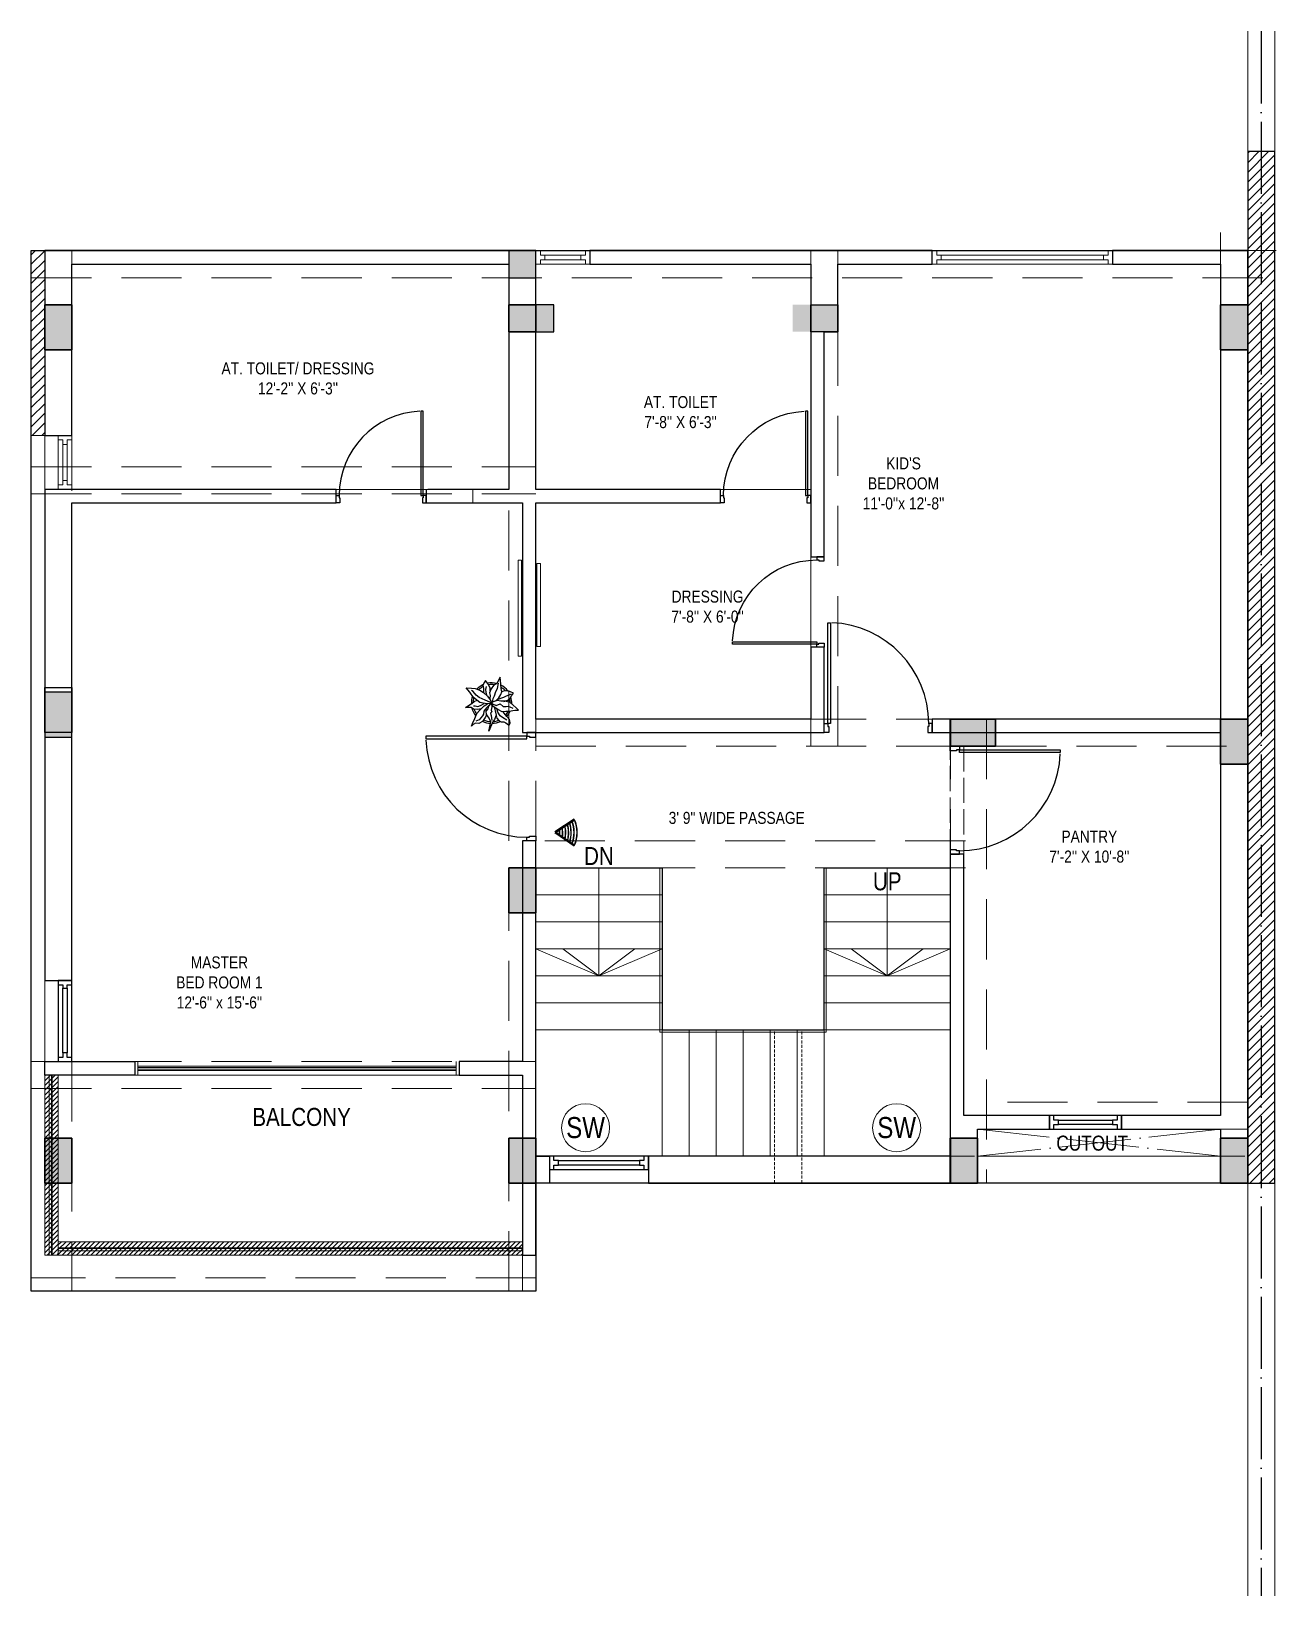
# Model space of a CAD drawing. Header units: millimetres. Extents: x 56222 to 3066687, y -650199 to -121287.
# Drawn here: x 148238 to 148655, y -180775 to -180254 of the extents above; entities that cross this region are included whole.
import ezdxf

# ---------------------------------------------------------------- set-up
doc = ezdxf.new("R2010")
doc.units = ezdxf.units.MM
doc.header["$MEASUREMENT"] = 0
for name, pattern in [('ACAD_ISO02W100', [15, 12, -3]), ('ACAD_ISO04W100', [30, 24, -3, 0, -3]), ('DASHEDX2', [1.5, 1, -0.5])]:
    doc.linetypes.add(name, pattern=pattern)
for name, color, linetype, lineweight in [('$TD_AUDIT_GENERATED_(A0BDF17)', 32, 'Continuous', 30), ('Beam', 10, 'DASHEDX2', 0), ('COLUMN', 1, 'Continuous', 30), ('ELEVATION ( SPIRAL STAIR )', 250, 'Continuous', 9), ('FIRST FLOOR', 7, 'Continuous', 9), ('FIRST FLOOR ( DW_RAIL )', 7, 'Continuous', 9), ('FIRST FLOOR ( TEXT )', 7, 'Continuous', 9), ('FIRST FLOOR_( D - W & RAILING )', 251, 'Continuous', 9), ('FIRST FLOOR_( PLine )_', 251, 'Continuous', 30), ('FIRST FLOOR_( STAIR )', 251, 'Continuous', 9), ('GROUND FLOOR', 7, 'Continuous', 9), ('GROUND FLOOR  ( DIM )', 7, 'Continuous', 9), ('GROUND FLOOR  ( HATCH )', 251, 'Continuous', 9), ('X_PLOT', 1, 'Continuous', 9)]:
    doc.layers.add(name, color=color, linetype=linetype, lineweight=lineweight)
for name, color, linetype in [('AR DOOR', 40, 'Continuous'), ('AR ELE-5', 134, 'Continuous'), ('Labels and Texts', 8, 'Continuous')]:
    doc.layers.add(name, color=color, linetype=linetype)
doc.layers.add('XX~SLAB ( PLINE )', color=251, linetype='Continuous', plot=False)
doc.styles.add("Cn_BT_0'-0", font='swissc.ttf')
doc.styles.add('Cn_BT_7', font='swissc.ttf', dxfattribs={"height": 7})
doc.styles.add('KATHA', font='swissc.ttf')

# ---------------------------------------------------------------- blocks, each defined once
blk = doc.blocks.new('plan cad')
at = {"layer": 'COLUMN'}
h = blk.add_hatch(color=3, dxfattribs=at)
h.dxf.hatch_style = 1
h.paths.add_polyline_path([(147097.66, -180933.07), (147097.66, -180924.07), (147088.66, -180924.07), (147088.66, -180933.07)])
h = blk.add_hatch(color=256, dxfattribs=at)
h.dxf.hatch_style = 1
h.paths.add_polyline_path([(146934.16, -180957.07), (146943.16, -180957.07), (146943.16, -180942.07), (146934.16, -180942.07)])
h = blk.add_hatch(color=256, dxfattribs=at)
h.dxf.hatch_style = 1
h.paths.add_polyline_path([(147103.66, -180951.07), (147103.66, -180942.07), (147088.66, -180942.07), (147088.66, -180951.07)])
h = blk.add_hatch(color=256, dxfattribs=at)
h.dxf.hatch_style = 1
h.paths.add_polyline_path([(147198.16, -180951.07), (147198.16, -180942.07), (147183.16, -180942.07), (147183.16, -180951.07)])
h = blk.add_hatch(color=256, dxfattribs=at)
h.dxf.hatch_style = 1
h.paths.add_polyline_path([(147325.66, -180957.07), (147334.66, -180957.07), (147334.66, -180942.07), (147325.66, -180942.07)])
h = blk.add_hatch(color=256, dxfattribs=at)
h.dxf.hatch_style = 1
h.paths.add_polyline_path([(146934.16, -181086.07), (146943.16, -181086.07), (146943.16, -181071.07), (146934.16, -181071.07)])
h = blk.add_hatch(color=256, dxfattribs=at)
h.dxf.hatch_style = 1
h.paths.add_polyline_path([(147250.66, -181089.07), (147250.66, -181080.07), (147235.66, -181080.07), (147235.66, -181089.07)])
h = blk.add_hatch(color=256, dxfattribs=at)
h.dxf.hatch_style = 1
h.paths.add_polyline_path([(147325.66, -181095.07), (147334.66, -181095.07), (147334.66, -181080.07), (147325.66, -181080.07)])
h = blk.add_hatch(color=256, dxfattribs=at)
h.dxf.hatch_style = 1
h.paths.add_polyline_path([(147088.66, -181144.57), (147097.66, -181144.57), (147097.66, -181129.57), (147088.66, -181129.57)])
h = blk.add_hatch(color=256, dxfattribs=at)
h.dxf.hatch_style = 1
h.paths.add_polyline_path([(146934.16, -181234.57), (146943.16, -181234.57), (146943.16, -181219.57), (146934.16, -181219.57)])
h = blk.add_hatch(color=256, dxfattribs=at)
h.dxf.hatch_style = 1
h.paths.add_polyline_path([(147088.66, -181234.57), (147097.66, -181234.57), (147097.66, -181219.57), (147088.66, -181219.57)])
h = blk.add_hatch(color=256, dxfattribs=at)
h.dxf.hatch_style = 1
h.paths.add_polyline_path([(147235.66, -181234.57), (147244.66, -181234.57), (147244.66, -181219.57), (147235.66, -181219.57)])
h = blk.add_hatch(color=256, dxfattribs=at)
h.dxf.hatch_style = 1
h.paths.add_polyline_path([(147325.66, -181234.57), (147334.66, -181234.57), (147334.66, -181219.57), (147325.66, -181219.57)])
at = {"layer": 'Beam', "ltscale": 20}
for p, q in [((147325.66, -180918.07), (147325.66, -181234.57)), ((147334.66, -180918.07), (147334.66, -181234.57)), ((146929.66, -181270.57), (146929.66, -180924.07)), ((146929.66, -180924.07), (146934.16, -180924.07)), ((146934.16, -180924.07), (147346.66, -180924.07)), ((146943.16, -180924.07), (146943.16, -181270.57)), ((147088.66, -181270.57), (147088.66, -180924.07)), ((147097.66, -181270.57), (147097.66, -180924.07)), ((147189.16, -181089.07), (147189.16, -180924.07)), ((147198.16, -181089.07), (147198.16, -180924.07)), ((146929.66, -180933.07), (147346.66, -180933.07)), ((146929.66, -180996.07), (147097.66, -180996.07)), ((146929.66, -181005.07), (147097.66, -181005.07)), ((147097.66, -181080.07), (147334.66, -181080.07)), ((147235.66, -181080.07), (147235.66, -181234.57)), ((147247.66, -181080.07), (147247.66, -181234.57)), ((147097.66, -181089.07), (147334.66, -181089.07)), ((147100.66, -181120.57), (147247.66, -181120.57)), ((147100.66, -181129.57), (147247.66, -181129.57)), ((146929.66, -181194.07), (147097.66, -181194.07)), ((146929.66, -181203.07), (147097.66, -181203.07)), ((147334.66, -181207.57), (147247.66, -181207.57)), ((147334.66, -181216.57), (147247.66, -181216.57)), ((147193.66, -181225.57), (147334.66, -181225.57)), ((147088.66, -181234.57), (147334.66, -181234.57)), ((147097.66, -181266.07), (146929.66, -181266.07)), ((147097.66, -181270.57), (146929.66, -181270.57))]:
    blk.add_line(p, q, dxfattribs=at)
at = {"layer": 'Beam'}
for p, q in [((147177.16, -181234.57), (147177.16, -181183.57)), ((147186.16, -181234.57), (147186.16, -181183.57))]:
    blk.add_line(p, q, dxfattribs=at)
at = {"layer": 'COLUMN', "color": 3}
blk.add_lwpolyline([(147097.66, -180933.07), (147097.66, -180924.07), (147088.66, -180924.07), (147088.66, -180933.07)], close=True, dxfattribs=at)
at = {"layer": 'COLUMN'}
for points in [[(146934.16, -180957.07), (146943.16, -180957.07), (146943.16, -180942.07), (146934.16, -180942.07)], [(146934.16, -180942.07), (146943.16, -180942.07), (146943.16, -180957.07), (146934.16, -180957.07)], [(147103.66, -180951.07), (147103.66, -180942.07), (147088.66, -180942.07), (147088.66, -180951.07)], [(147088.66, -180942.07), (147097.66, -180942.07), (147097.66, -180951.07), (147088.66, -180951.07)], [(147189.16, -180942.07), (147198.16, -180942.07), (147198.16, -180951.07), (147189.16, -180951.07)], [(147325.66, -180957.07), (147334.66, -180957.07), (147334.66, -180942.07), (147325.66, -180942.07)], [(147325.66, -180942.07), (147334.66, -180942.07), (147334.66, -180957.07), (147325.66, -180957.07)], [(146934.16, -181069.57), (146943.16, -181069.57), (146943.16, -181084.57), (146934.16, -181084.57)], [(146934.16, -181086.07), (146943.16, -181086.07), (146943.16, -181071.07), (146934.16, -181071.07)], [(147250.66, -181089.07), (147250.66, -181080.07), (147235.66, -181080.07), (147235.66, -181089.07)], [(147250.66, -181080.07), (147250.66, -181089.07), (147235.66, -181089.07), (147235.66, -181080.07)], [(147325.66, -181095.07), (147334.66, -181095.07), (147334.66, -181080.07), (147325.66, -181080.07)], [(147325.66, -181080.07), (147334.66, -181080.07), (147334.66, -181095.07), (147325.66, -181095.07)], [(147088.66, -181144.57), (147097.66, -181144.57), (147097.66, -181129.57), (147088.66, -181129.57)], [(147088.66, -181129.57), (147097.66, -181129.57), (147097.66, -181144.57), (147088.66, -181144.57)], [(146934.16, -181234.57), (146943.16, -181234.57), (146943.16, -181219.57), (146934.16, -181219.57)], [(146934.16, -181219.57), (146943.16, -181219.57), (146943.16, -181234.57), (146934.16, -181234.57)], [(147088.66, -181234.57), (147097.66, -181234.57), (147097.66, -181219.57), (147088.66, -181219.57)], [(147088.66, -181219.57), (147097.66, -181219.57), (147097.66, -181234.57), (147088.66, -181234.57)], [(147235.66, -181234.57), (147244.66, -181234.57), (147244.66, -181219.57), (147235.66, -181219.57)], [(147235.66, -181219.57), (147244.66, -181219.57), (147244.66, -181234.57), (147235.66, -181234.57)], [(147325.66, -181234.57), (147334.66, -181234.57), (147334.66, -181219.57), (147325.66, -181219.57)], [(147325.66, -181219.57), (147334.66, -181219.57), (147334.66, -181234.57), (147325.66, -181234.57)]]:
    blk.add_lwpolyline(points, close=True, dxfattribs=at)
blk = doc.blocks.new('*U255')
for points in [[(0, 0), (0, 1120), (-30, 1120), (-30, 0)], [(40, 0), (0, 0), (0, -30), (-10, -30), (-10, -100), (40, -100)], [(-1160, 0), (-1120, 0), (-1120, -30), (-1110, -30), (-1110, -100), (-1160, -100)]]:
    blk.add_lwpolyline(points, close=True)
at = {"layer": 'AR ELE-5', "linetype": 'ByBlock', "ltscale": 15}
blk.add_arc((2, -1), 1122, 92.373, 179.9653, dxfattribs=at)
blk = doc.blocks.new('*U256')
for points in [[(-1160, 0), (-1120, 0), (-1120, 30), (-1110, 30), (-1110, 100), (-1160, 100)], [(0, 0), (0, -1120), (-30, -1120), (-30, 0)], [(40, 0), (0, 0), (0, 30), (-10, 30), (-10, 100), (40, 100)]]:
    blk.add_lwpolyline(points, close=True)
at = {"layer": 'AR ELE-5', "linetype": 'ByBlock', "ltscale": 15}
blk.add_arc((2, 1), 1122, 180.0347, 267.627, dxfattribs=at)
blk = doc.blocks.new('*U266')
for points in [[(-40, 0), (0, 0), (0, 30), (10, 30), (10, 100), (-40, 100)], [(0, 0), (0, -1120), (30, -1120), (30, 0)], [(1160, 0), (1120, 0), (1120, 30), (1110, 30), (1110, 100), (1160, 100)]]:
    blk.add_lwpolyline(points, close=True)
at = {"layer": 'AR ELE-5', "linetype": 'ByBlock', "ltscale": 15}
blk.add_arc((-2, 1), 1122, 272.373, 359.9653, dxfattribs=at)
blk = doc.blocks.new('ARPLS010')
at = {"linetype": 'ByBlock'}
for p, q in [((-0.295, 0.42), (-0.302, 0.309)), ((-0.278, 0.467), (-0.295, 0.42)), ((-0.248, 0.54), (-0.278, 0.467)), ((-0.182, 0.493), (-0.248, 0.54)), ((-0.222, 0.484), (-0.164, 0.347)), ((-0.125, 0.459), (-0.182, 0.493)), ((-0.072, 0.404), (-0.125, 0.459)), ((-0.038, 0.302), (-0.072, 0.404)), ((-0.013, 0.459), (-0.044, 0.336)), ((0.121, 0.605), (-0.013, 0.459)), ((0.077, 0.412), (0.091, 0.447)), ((0.082, 0.358), (0.077, 0.412)), ((0.091, 0.447), (0.125, 0.522)), ((0.179, 0.666), (0.121, 0.605)), ((0.174, 0.573), (0.179, 0.666)), ((0.2, 0.432), (0.174, 0.573)), ((0.203, 0.352), (0.2, 0.432)), ((0.409, 0.44), (0.33, 0.38)), ((0.484, 0.459), (0.409, 0.44)), ((0.542, 0.434), (0.484, 0.459)), ((0.485, 0.354), (0.533, 0.42)), ((0.533, 0.42), (0.542, 0.434)), ((-0.469, 0.226), (-0.643, 0.216)), ((-0.643, 0.216), (-0.485, 0.134)), ((-0.359, 0.148), (-0.49, 0.172)), ((-0.485, 0.134), (-0.433, 0.051)), ((-0.362, 0.24), (-0.469, 0.226)), ((-0.433, 0.051), (-0.349, -0.011)), ((-0.278, 0.254), (-0.362, 0.24)), ((-0.287, 0.106), (-0.359, 0.148)), ((-0.302, 0.309), (-0.276, 0.258)), ((-0.18, 0.073), (-0.287, 0.106)), ((-0.21, 0.227), (-0.278, 0.254)), ((-0.132, 0.18), (-0.21, 0.227)), ((-0.111, 0.036), (-0.18, 0.073)), ((-0.164, 0.347), (-0.139, 0.295)), ((-0.139, 0.295), (-0.08, 0.131)), ((-0.063, 0.111), (-0.132, 0.18)), ((-0.013, 0.022), (-0.111, 0.036)), ((-0.084, -0.034), (0.007, 0.018)), ((0.003, 0.011), (-0.076, -0.16)), ((-0.049, 0.232), (-0.065, 0.135)), ((-0.065, 0.135), (-0.024, 0.018)), ((-0.044, 0.336), (-0.049, 0.232)), ((-0.024, 0.018), (0.009, 0.005)), ((0.006, -0.002), (0.068, 0.032)), ((0.007, 0.018), (0.02, -0.121)), ((0.009, 0.005), (0.056, 0.114)), ((0.015, 0.209), (0.08, 0.288)), ((0.056, 0.114), (0.015, 0.209)), ((0.017, -0.002), (0.091, 0.009)), ((0.068, 0.032), (0.16, 0.165)), ((0.08, 0.288), (0.082, 0.358)), ((0.088, 0.065), (0.187, 0.091)), ((0.091, 0.009), (0.173, -0.011)), ((0.227, 0.157), (0.132, 0.131)), ((0.16, 0.165), (0.204, 0.254)), ((0.173, -0.011), (0.212, 0.004)), ((0.187, 0.091), (0.297, 0.116)), ((0.204, 0.254), (0.203, 0.352)), ((0.212, 0.004), (0.252, -0.03)), ((0.252, 0.313), (0.216, 0.287)), ((0.318, 0.213), (0.227, 0.157)), ((0.33, 0.38), (0.252, 0.313)), ((0.297, 0.116), (0.408, 0.071)), ((0.309, 0.109), (0.368, 0.128)), ((0.309, -0.01), (0.43, 0.006)), ((0.356, 0.269), (0.318, 0.213)), ((0.425, 0.373), (0.356, 0.269)), ((0.368, 0.128), (0.432, 0.176)), ((0.408, 0.071), (0.482, 0.024)), ((0.432, 0.176), (0.459, 0.236)), ((0.459, 0.303), (0.485, 0.354)), ((0.459, 0.236), (0.459, 0.303)), ((0.482, 0.024), (0.689, -0.072)), ((-0.464, -0.073), (-0.558, -0.152)), ((-0.558, -0.152), (-0.517, -0.172)), ((-0.517, -0.172), (-0.447, -0.216)), ((-0.366, -0.036), (-0.464, -0.073)), ((-0.447, -0.216), (-0.363, -0.202)), ((-0.336, -0.142), (-0.413, -0.121)), ((-0.306, -0.033), (-0.366, -0.036)), ((-0.363, -0.202), (-0.263, -0.2)), ((-0.363, -0.408), (-0.318, -0.29)), ((-0.349, -0.011), (-0.256, -0.05)), ((-0.269, -0.135), (-0.336, -0.142)), ((-0.318, -0.29), (-0.259, -0.2)), ((-0.199, -0.38), (-0.287, -0.45)), ((-0.193, -0.113), (-0.269, -0.135)), ((-0.259, -0.2), (-0.168, -0.1)), ((-0.256, -0.05), (-0.185, -0.038)), ((-0.138, -0.304), (-0.199, -0.38)), ((-0.185, -0.038), (-0.114, -0.046)), ((-0.168, -0.1), (-0.084, -0.034)), ((-0.017, -0.291), (-0.141, -0.446)), ((-0.076, -0.16), (-0.138, -0.304)), ((-0.114, -0.046), (-0.093, -0.036)), ((-0.042, -0.432), (-0.071, -0.352)), ((0.02, -0.121), (-0.017, -0.291)), ((0.059, -0.27), (0.005, -0.185)), ((0.01, -0.014), (0.017, -0.002)), ((0.078, -0.064), (0.01, -0.014)), ((0.016, -0.023), (0.116, -0.122)), ((0.07, -0.179), (0.018, -0.1)), ((0.08, -0.342), (0.059, -0.27)), ((0.066, -0.407), (0.08, -0.342)), ((0.121, -0.239), (0.07, -0.179)), ((0.138, -0.083), (0.078, -0.064)), ((0.116, -0.122), (0.201, -0.195)), ((0.184, -0.299), (0.121, -0.239)), ((0.197, -0.135), (0.138, -0.083)), ((0.141, -0.261), (0.16, -0.336)), ((0.16, -0.336), (0.15, -0.445)), ((0.252, -0.362), (0.184, -0.299)), ((0.283, -0.123), (0.197, -0.135)), ((0.201, -0.195), (0.272, -0.198)), ((0.252, -0.03), (0.309, -0.01)), ((0.376, -0.416), (0.252, -0.362)), ((0.272, -0.198), (0.311, -0.225)), ((0.277, -0.114), (0.357, -0.156)), ((0.37, -0.064), (0.283, -0.123)), ((0.311, -0.225), (0.415, -0.304)), ((0.357, -0.156), (0.455, -0.226)), ((0.462, -0.021), (0.37, -0.064)), ((0.415, -0.304), (0.447, -0.388)), ((0.455, -0.226), (0.503, -0.317)), ((0.689, -0.072), (0.462, -0.021)), ((0.503, -0.317), (0.494, -0.398)), ((-0.382, -0.625), (-0.368, -0.496)), ((-0.269, -0.533), (-0.382, -0.625)), ((-0.368, -0.496), (-0.363, -0.408)), ((-0.287, -0.45), (-0.314, -0.498)), ((-0.141, -0.446), (-0.269, -0.533)), ((0.002, -0.48), (-0.042, -0.432)), ((0.104, -0.646), (0.002, -0.48)), ((0.064, -0.446), (0.066, -0.407)), ((0.106, -0.5), (0.104, -0.646)), ((0.15, -0.445), (0.106, -0.5)), ((0.502, -0.472), (0.376, -0.416)), ((0.494, -0.398), (0.528, -0.452)), ((0.567, -0.494), (0.502, -0.472)), ((0.528, -0.452), (0.567, -0.494))]:
    blk.add_line(p, q, dxfattribs=at)
for radius, start, end in [(0.5, 126.2799, 152.7042), (0.5, 87.2367, 107.9154), (0.458, 91.6596, 104.0784), (0.5, 49.0791, 67.0324), (0.458, 49.8461, 63.9764), (0.5, 164.9216, 191.0302), (0.458, 169.9629, 188.6517), (0.458, 130.7647, 148.9789), (0.458, 5.0517, 21.9108), (0.5, 1.3782, 25.7565), (0.5, 205.1623, 226.3204), (0.458, 207.232, 224.0819), (0.458, 289.266, 306.1107), (0.458, 334.5625, 357.1532), (0.5, 333.6991, 357.5577), (0.5, 249.553, 272.4234), (0.458, 252.8522, 267.711), (0.5, 283.5324, 308.8712)]:
    blk.add_arc((0, 0), radius, start, end, dxfattribs=at)
blk = doc.blocks.new('WIFI')
at = {"layer": '$TD_AUDIT_GENERATED_(A0BDF17)', "lineweight": 13, "true_color": 0xc7c8ca}
h = blk.add_hatch(color=9, dxfattribs=at)
h.dxf.hatch_style = 1
h.paths.add_polyline_path([(3320075.15, -510037.5), (3320075.24, -510037.64, -0.206837), (3320083.72, -510037.64), (3320083.82, -510037.5, 0.208331)])
h.paths.add_polyline_path([(3320075.66, -510038.29), (3320075.76, -510038.44, -0.179121), (3320083.18, -510038.42), (3320083.28, -510038.28, 0.181041)])
h.paths.add_polyline_path([(3320076.19, -510039.11), (3320076.29, -510039.25, -0.151306), (3320082.61, -510039.23), (3320082.71, -510039.09, 0.153663)])
h.paths.add_polyline_path([(3320076.65, -510039.81), (3320076.74, -510039.95, -0.127939), (3320082.13, -510039.93), (3320082.23, -510039.78, 0.130675)])
h.paths.add_polyline_path([(3320077.21, -510040.67), (3320077.31, -510040.82, -0.099586), (3320081.53, -510040.79), (3320081.63, -510040.64, 0.102799)])
h.paths.add_polyline_path([(3320077.79, -510041.56), (3320077.89, -510041.71, -0.070714), (3320080.9, -510041.69), (3320081.01, -510041.54, 0.074439)])
h.paths.add_polyline_path([(3320080.36, -510042.46, 0.045415), (3320078.39, -510042.48), (3320078.5, -510042.64, -0.041129), (3320080.25, -510042.62)])
at = {"layer": '$TD_AUDIT_GENERATED_(A0BDF17)', "color": 5, "lineweight": 53}
for q in [(3320075.15, -510037.5), (3320083.82, -510037.5)]:
    blk.add_line((3320079.34, -510043.93), q, dxfattribs=at)
at = {"layer": '$TD_AUDIT_GENERATED_(A0BDF17)', "lineweight": 13}
for centre, radius, start, end in [((3320079.48, -510047.46), 10.86, 66.4636, 113.5364), ((3320079.48, -510048.46), 10.86, 69.5551, 110.602), ((3320079.48, -510048.46), 10.69, 69.7839, 110.4045), ((3320079.48, -510049.45), 10.86, 72.6901, 107.6338), ((3320079.48, -510049.45), 10.69, 72.9716, 107.3874), ((3320079.48, -510050.29), 10.86, 75.3462, 105.1259), ((3320079.48, -510051.29), 10.86, 78.5929, 102.0702), ((3320079.48, -510051.29), 10.69, 78.9794, 101.7278), ((3320079.48, -510052.28), 10.86, 81.9217, 98.9505), ((3320079.48, -510052.28), 10.69, 82.3715, 98.5509), ((3320079.48, -510053.28), 10.86, 85.3513, 95.7524), ((3320079.48, -510053.28), 10.69, 85.8705, 95.2913)]:
    blk.add_arc(centre, radius, start, end, dxfattribs=at)
at = {"layer": '$TD_AUDIT_GENERATED_(A0BDF17)', "color": 252, "lineweight": 13, "true_color": 0x939598}
blk.add_arc((3320079.48, -510047.46), 10.69, 66.6419, 113.3863, dxfattribs=at)
at = {"layer": 'Labels and Texts', "lineweight": 13}
blk.add_arc((3320079.48, -510050.29), 10.69, 75.6739, 104.837, dxfattribs=at)

msp = doc.modelspace()

# ---------------------------------------------------------------- hatches: boundary and pattern name
at = {"layer": 'FIRST FLOOR'}
h = msp.add_hatch(dxfattribs=at)
h.set_pattern_fill('ANSI31', color=251, scale=9, style=0)
h.set_pattern_definition([(45, (148242.9445, -180622.2433), (-0.795495, 0.795495), [])])
h.paths.add_polyline_path([(148247.4445, -180661.2433), (148242.9445, -180661.2433), (148242.9445, -180601.2433), (148247.4445, -180601.2433)])
h = msp.add_hatch(dxfattribs=at)
h.set_pattern_fill('ANSI31', color=251, scale=9, style=0)
h.set_pattern_definition([(45, (148251.9445, -180661.2433), (-0.795495, 0.795495), [])])
h.paths.add_polyline_path([(148247.4445, -180656.7433), (148401.9445, -180656.7433), (148401.9445, -180661.2433), (148247.4445, -180661.2433)])
at = {"layer": 'GROUND FLOOR  ( DIM )'}
h = msp.add_hatch(dxfattribs=at)
h.set_pattern_fill('ANSI31', color=256, scale=18, style=0)
h.set_pattern_definition([(45, (9975.0828, -13092.694), (-1.590990258, 1.590990258), [])])
h.paths.add_polyline_path([(148238.4445, -180326.7433), (148242.9445, -180326.7433), (148242.9445, -180388.2433), (148238.4445, -180388.2433)])
at = {"layer": 'GROUND FLOOR  ( HATCH )'}
h = msp.add_hatch(dxfattribs=at)
h.set_pattern_fill('ANSI31', color=6, scale=18, style=0)
h.set_pattern_definition([(45, (32111.7585, -18024.069), (-1.590990258, 1.590990258), [])])
h.paths.add_polyline_path([(148652.4445, -180293.7433), (148643.4445, -180293.7433), (148643.4445, -180637.2433), (148652.4445, -180637.2433)])

# ---------------------------------------------------------------- linework, layer by layer
at = {"layer": 'COLUMN'}
for points in [[(148242.9445, -180344.7433), (148251.9445, -180344.7433), (148251.9445, -180359.7433), (148242.9445, -180359.7433)], [(148397.4445, -180344.7433), (148406.4445, -180344.7433), (148406.4445, -180353.7433), (148397.4445, -180353.7433)], [(148497.9445, -180344.7433), (148506.9445, -180344.7433), (148506.9445, -180353.7433), (148497.9445, -180353.7433)], [(148634.4445, -180344.7433), (148643.4445, -180344.7433), (148643.4445, -180359.7433), (148634.4445, -180359.7433)], [(148242.9445, -180472.2433), (148251.9445, -180472.2433), (148251.9445, -180487.2433), (148242.9445, -180487.2433)], [(148559.4445, -180482.7433), (148559.4445, -180491.7433), (148544.4445, -180491.7433), (148544.4445, -180482.7433)], [(148634.4445, -180482.7433), (148643.4445, -180482.7433), (148643.4445, -180497.7433), (148634.4445, -180497.7433)], [(148397.4445, -180532.2433), (148406.4445, -180532.2433), (148406.4445, -180547.2433), (148397.4445, -180547.2433)], [(148242.9445, -180622.2433), (148251.9445, -180622.2433), (148251.9445, -180637.2433), (148242.9445, -180637.2433)], [(148397.4445, -180622.2433), (148406.4445, -180622.2433), (148406.4445, -180637.2433), (148397.4445, -180637.2433)], [(148544.4445, -180622.2433), (148553.4445, -180622.2433), (148553.4445, -180637.2433), (148544.4445, -180637.2433)], [(148634.4445, -180622.2433), (148643.4445, -180622.2433), (148643.4445, -180637.2433), (148634.4445, -180637.2433)]]:
    msp.add_lwpolyline(points, close=True, dxfattribs=at)
at = {"layer": 'ELEVATION ( SPIRAL STAIR )', "color": 5}
for points in [[(148400.544, -180429.7842), (148401.6945, -180429.7842), (148401.6945, -180461.7433), (148400.544, -180461.7433)], [(148406.7953, -180430.9349), (148407.9458, -180430.9349), (148407.9458, -180458.5532), (148406.7953, -180458.5532)]]:
    msp.add_lwpolyline(points, close=True, dxfattribs=at)
at = {"layer": 'FIRST FLOOR'}
for p, q in [((148242.9445, -180326.7433), (148242.9445, -180637.2433)), ((148242.9445, -180326.7433), (148643.4445, -180326.7433)), ((148251.9445, -180406.2433), (148251.9445, -180331.2433)), ((148251.9445, -180331.2433), (148397.4445, -180331.2433)), ((148397.4445, -180406.2433), (148397.4445, -180331.2433)), ((148406.4445, -180406.2433), (148406.4445, -180326.7433)), ((148406.4445, -180331.2433), (148497.9445, -180331.2433)), ((148424.4445, -180331.2433), (148424.4445, -180326.7433)), ((148497.9445, -180482.7433), (148497.9445, -180331.2433)), ((148506.9445, -180331.2433), (148634.4445, -180331.2433)), ((148506.9445, -180353.7433), (148506.9445, -180331.2433)), ((148538.4445, -180331.2433), (148538.4445, -180326.7433)), ((148598.4445, -180331.2433), (148598.4445, -180326.7433)), ((148634.4445, -180331.2433), (148634.4445, -180482.7433)), ((148643.4445, -180326.7433), (148643.4445, -180637.2433)), ((148502.4445, -180428.7433), (148502.4445, -180353.7433)), ((148242.9445, -180388.2433), (148251.9445, -180388.2433)), ((148242.9445, -180406.2433), (148397.4445, -180406.2433)), ((148339.9445, -180410.7433), (148339.9445, -180406.2433)), ((148385.4445, -180410.7433), (148385.4445, -180406.2433)), ((148406.4445, -180406.2433), (148497.9445, -180406.2433)), ((148467.9445, -180410.7433), (148467.9445, -180406.2433)), ((148251.9445, -180596.7433), (148251.9445, -180410.7433)), ((148251.9445, -180410.7433), (148339.9445, -180410.7433)), ((148369.9445, -180410.7433), (148401.9445, -180410.7433)), ((148401.9445, -180410.7433), (148401.9445, -180487.2433)), ((148406.4445, -180410.7433), (148467.9445, -180410.7433)), ((148406.4445, -180410.7433), (148406.4445, -180482.7433)), ((148497.9445, -180428.7433), (148502.4445, -180428.7433)), ((148497.9445, -180458.7433), (148502.4445, -180458.7433)), ((148502.4445, -180487.2433), (148502.4445, -180458.7433)), ((148401.9445, -180487.2433), (148502.4445, -180487.2433)), ((148406.4445, -180482.7433), (148497.9445, -180482.7433)), ((148544.4445, -180482.7433), (148544.4445, -180487.2433)), ((148544.4445, -180482.7433), (148634.4445, -180482.7433)), ((148544.4445, -180487.2433), (148634.4445, -180487.2433)), ((148634.4445, -180487.2433), (148634.4445, -180614.7433)), ((148406.4445, -180661.2433), (148406.4445, -180523.2433)), ((148544.4445, -180527.7433), (148548.9445, -180527.7433)), ((148544.4445, -180529.2433), (148544.4445, -180637.2433)), ((148548.9445, -180529.2433), (148548.9445, -180614.7433)), ((148401.9445, -180596.7433), (148401.9445, -180547.2433)), ((148406.4445, -180547.2433), (148401.9445, -180547.2433)), ((148242.9445, -180569.7433), (148251.9445, -180569.7433)), ((148272.9445, -180596.7433), (148251.9445, -180596.7433)), ((148272.9445, -180596.7433), (148272.9445, -180601.2433)), ((148401.9445, -180596.7433), (148380.9445, -180596.7433)), ((148380.9445, -180596.7433), (148380.9445, -180601.2433)), ((148401.9445, -180601.2433), (148242.9445, -180601.2433)), ((148401.9445, -180661.2433), (148401.9445, -180601.2433)), ((148548.9445, -180614.7433), (148634.4445, -180614.7433)), ((148577.4394, -180619.2433), (148577.4394, -180614.7433)), ((148577.4394, -180619.2433), (148577.4394, -180614.7433)), ((148601.4394, -180614.7433), (148601.4394, -180619.2433)), ((148577.4394, -180619.2433), (148634.4445, -180619.2433)), ((148634.4445, -180619.2433), (148634.4445, -180637.2433)), ((148544.4445, -180628.2433), (148406.4445, -180628.2433)), ((148443.9445, -180628.2433), (148443.9445, -180637.2433)), ((148634.4445, -180628.2433), (148553.4445, -180628.2433)), ((148643.4445, -180637.2433), (148397.4445, -180637.2433))]:
    msp.add_line(p, q, dxfattribs=at)
at = {"layer": 'FIRST FLOOR', "ltscale": 0.7}
msp.add_lwpolyline([(148401.9445, -180637.2433), (148401.9445, -180673.2433), (148238.4445, -180673.2433), (148238.4445, -180326.7433), (148242.9445, -180326.7433)], dxfattribs=at)
at = {"layer": 'FIRST FLOOR', "linetype": 'ACAD_ISO02W100', "ltscale": 0.7}
msp.add_lwpolyline([(148548.9445, -180527.7433), (148544.4445, -180527.7433), (148544.4445, -180491.7433), (148548.9445, -180491.7433)], close=True, dxfattribs=at)
at = {"layer": 'FIRST FLOOR'}
for points in [[(148247.4445, -180661.2433), (148242.9445, -180661.2433), (148242.9445, -180601.2433), (148247.4445, -180601.2433)], [(148247.4445, -180656.7433), (148401.9445, -180656.7433), (148401.9445, -180661.2433), (148247.4445, -180661.2433)]]:
    msp.add_lwpolyline(points, close=True, dxfattribs=at)
at = {"layer": 'FIRST FLOOR', "color": 1, "linetype": 'ACAD_ISO02W100', "ltscale": 0.7}
msp.add_lwpolyline([(148401.9445, -180661.2433), (148242.9445, -180661.2433), (148242.9445, -180601.2433)], dxfattribs=at)
at = {"layer": 'FIRST FLOOR ( DW_RAIL )'}
for points in [[(148424.4445, -180326.7433), (148422.9445, -180326.7433), (148422.9445, -180328.2433), (148421.4445, -180328.2433), (148421.4445, -180329.7433), (148409.4445, -180329.7433), (148409.4445, -180328.2433), (148407.9445, -180328.2433), (148407.9445, -180326.7433), (148406.4445, -180326.7433), (148406.4445, -180331.2433), (148407.9445, -180331.2433), (148407.9445, -180329.7433), (148409.4445, -180329.7433), (148409.4445, -180328.2433), (148421.4445, -180328.2433), (148421.4445, -180329.7433), (148422.9445, -180329.7433), (148422.9445, -180331.2433), (148424.4445, -180331.2433), (148424.4445, -180326.7433), (148406.4445, -180326.7433), (148406.4445, -180331.2433), (148424.4445, -180331.2433)], [(148598.4445, -180326.7433), (148596.9445, -180326.7433), (148596.9445, -180328.2433), (148595.4445, -180328.2433), (148595.4445, -180329.7433), (148541.4445, -180329.7433), (148541.4445, -180328.2433), (148539.9445, -180328.2433), (148539.9445, -180326.7433), (148538.4445, -180326.7433), (148538.4445, -180331.2433), (148539.9445, -180331.2433), (148539.9445, -180329.7433), (148541.4445, -180329.7433), (148541.4445, -180328.2433), (148595.4445, -180328.2433), (148595.4445, -180329.7433), (148596.9445, -180329.7433), (148596.9445, -180331.2433), (148598.4445, -180331.2433), (148598.4445, -180326.7433), (148538.4445, -180326.7433), (148538.4445, -180331.2433), (148598.4445, -180331.2433)], [(148247.4445, -180388.2433), (148247.4445, -180389.7433), (148248.9445, -180389.7433), (148248.9445, -180391.2433), (148250.4445, -180391.2433), (148250.4445, -180403.2433), (148248.9445, -180403.2433), (148248.9445, -180404.7433), (148247.4445, -180404.7433), (148247.4445, -180406.2433), (148251.9445, -180406.2433), (148251.9445, -180404.7433), (148250.4445, -180404.7433), (148250.4445, -180403.2433), (148248.9445, -180403.2433), (148248.9445, -180391.2433), (148250.4445, -180391.2433), (148250.4445, -180389.7433), (148251.9445, -180389.7433), (148251.9445, -180388.2433), (148247.4445, -180388.2433), (148247.4445, -180406.2433), (148251.9445, -180406.2433), (148251.9445, -180388.2433)], [(148273.9445, -180598.2433), (148379.9445, -180598.2433), (148379.9445, -180598.7433), (148273.9445, -180598.7433)], [(148273.9445, -180599.2433), (148379.9445, -180599.2433), (148379.9445, -180599.7433), (148273.9445, -180599.7433)]]:
    msp.add_lwpolyline(points, close=True, dxfattribs=at)
for points in [[(148273.9445, -180601.2433), (148273.9445, -180596.7433)], [(148379.9445, -180596.7433), (148379.9445, -180601.2433)]]:
    msp.add_lwpolyline(points, dxfattribs=at)
at = {"layer": 'FIRST FLOOR_( D - W & RAILING )', "color": 32}
for points in [[(148244.4445, -180601.2433), (148245.4445, -180601.2433), (148245.4445, -180661.2433), (148244.4445, -180661.2433), (148244.4445, -180601.2433), (148245.1445, -180601.2433), (148245.1445, -180661.2433), (148244.4445, -180661.2433)], [(148247.4445, -180659.7433), (148247.4445, -180658.7433), (148401.9445, -180658.7433), (148401.9445, -180659.7433), (148247.4445, -180659.7433), (148247.4445, -180659.0433), (148401.9445, -180659.0433), (148401.9445, -180659.7433)]]:
    msp.add_lwpolyline(points, close=True, dxfattribs=at)
at = {"layer": 'FIRST FLOOR_( PLine )_'}
for p, q in [((148406.4445, -180326.7433), (148242.9445, -180326.7433)), ((148242.9445, -180326.7433), (148242.9445, -180388.2433)), ((148251.9445, -180331.2433), (148397.4445, -180331.2433)), ((148251.9445, -180388.2433), (148251.9445, -180331.2433)), ((148397.4445, -180331.2433), (148397.4445, -180406.2433)), ((148406.4445, -180406.2433), (148406.4445, -180326.7433)), ((148242.9445, -180388.2433), (148251.9445, -180388.2433)), ((148369.9445, -180406.2433), (148369.9445, -180410.7433)), ((148397.4445, -180406.2433), (148370.4445, -180406.2433)), ((148467.9445, -180406.2433), (148406.4445, -180406.2433)), ((148467.9445, -180410.7433), (148467.9445, -180406.2433)), ((148369.9445, -180410.7433), (148401.9445, -180410.7433)), ((148401.9445, -180410.7433), (148401.9445, -180487.2433)), ((148406.4445, -180482.7433), (148406.4445, -180410.7433)), ((148406.4445, -180410.7433), (148467.9445, -180410.7433)), ((148502.4445, -180458.7433), (148497.9445, -180458.7433)), ((148497.9445, -180458.7433), (148497.9445, -180482.7433)), ((148502.4445, -180487.2433), (148502.4445, -180458.7433)), ((148401.9445, -180487.2433), (148502.4445, -180487.2433)), ((148497.9445, -180482.7433), (148406.4445, -180482.7433))]:
    msp.add_line(p, q, dxfattribs=at)
for points in [[(148506.9445, -180331.2433), (148538.4445, -180331.2433), (148538.4445, -180326.7433), (148424.4445, -180326.7433), (148424.4445, -180331.2433), (148497.9445, -180331.2433), (148497.9445, -180428.7433), (148502.4445, -180428.7433), (148502.4445, -180353.7433), (148506.9445, -180353.7433)], [(148643.4445, -180326.7433), (148598.4445, -180326.7433), (148598.4445, -180331.2433), (148634.4445, -180331.2433), (148634.4445, -180482.7433), (148544.4445, -180482.7433), (148544.4445, -180487.2433), (148634.4445, -180487.2433), (148634.4445, -180614.7433), (148601.4394, -180614.7433), (148601.4394, -180619.2433), (148634.4445, -180619.2433), (148634.4445, -180637.2433), (148643.4445, -180637.2433)], [(148538.4445, -180487.2433), (148544.4445, -180487.2433), (148544.4445, -180482.7433), (148538.4445, -180482.7433)], [(148406.4445, -180523.2433), (148401.9445, -180523.2433), (148401.9445, -180596.7433), (148380.9445, -180596.7433), (148380.9445, -180601.2433), (148401.9445, -180601.2433), (148401.9445, -180661.2433), (148406.4445, -180661.2433)], [(148548.9445, -180527.7433), (148544.4445, -180527.7433), (148544.4445, -180637.2433), (148548.9445, -180637.2433), (148553.4445, -180637.2433), (148553.4445, -180619.2433), (148577.4394, -180619.2433), (148577.4394, -180614.7433), (148548.9445, -180614.7433)], [(148251.9445, -180596.7433), (148272.9445, -180596.7433), (148272.9445, -180601.2433), (148242.9445, -180601.2433), (148242.9445, -180596.7433), (148242.9445, -180596.7433), (148242.9445, -180596.7433), (148251.9445, -180596.7433)], [(148406.4445, -180628.2433), (148410.9445, -180628.2433), (148410.9445, -180637.2433), (148406.4445, -180637.2433)], [(148544.4445, -180628.2433), (148443.9445, -180628.2433), (148443.9445, -180632.7433), (148443.9445, -180637.2433), (148544.4445, -180637.2433)]]:
    msp.add_lwpolyline(points, close=True, dxfattribs=at)
for points in [[(148251.9445, -180410.7433), (148339.9445, -180410.7433), (148339.9445, -180406.2433), (148242.9445, -180406.2433), (148242.9445, -180410.7433)], [(148242.9445, -180410.7433), (148242.9445, -180569.7433), (148251.9445, -180569.7433), (148251.9445, -180410.7433)]]:
    msp.add_lwpolyline(points, dxfattribs=at)
at = {"layer": 'FIRST FLOOR_( STAIR )'}
for p, q in [((148448.4445, -180532.2433), (148406.4445, -180532.2433)), ((148448.4445, -180532.2433), (148448.4445, -180628.2433)), ((148544.4445, -180532.2433), (148502.4445, -180532.2433)), ((148502.4445, -180532.2433), (148502.4445, -180628.2433)), ((148448.4445, -180541.2433), (148406.4445, -180541.2433)), ((148544.4445, -180541.2433), (148502.4445, -180541.2433)), ((148448.4445, -180550.2433), (148406.4445, -180550.2433)), ((148544.4445, -180550.2433), (148502.4445, -180550.2433)), ((148448.4445, -180559.2433), (148406.4445, -180559.2433)), ((148544.4445, -180559.2433), (148502.4445, -180559.2433)), ((148448.4445, -180568.2433), (148406.4445, -180568.2433)), ((148544.4445, -180568.2433), (148502.4445, -180568.2433)), ((148448.4445, -180577.2433), (148406.4445, -180577.2433)), ((148544.4445, -180577.2433), (148502.4445, -180577.2433)), ((148544.4445, -180586.2433), (148406.4445, -180586.2433)), ((148457.4445, -180586.2433), (148457.4445, -180628.2433)), ((148466.4445, -180586.2433), (148466.4445, -180628.2433)), ((148475.4445, -180586.2433), (148475.4445, -180628.2433)), ((148484.4445, -180586.2433), (148484.4445, -180628.2433)), ((148493.4445, -180586.2433), (148493.4445, -180628.2433))]:
    msp.add_line(p, q, dxfattribs=at)
for points in [[(148427.4445, -180568.2433), (148448.4445, -180559.2433), (148439.4445, -180559.2433), (148427.4445, -180568.2433), (148406.4445, -180559.2433), (148415.4445, -180559.2433), (148427.4445, -180568.2433), (148427.4445, -180532.2433)], [(148523.4445, -180568.2433), (148544.4445, -180559.2433), (148535.4445, -180559.2433), (148523.4445, -180568.2433), (148502.4445, -180559.2433), (148511.4445, -180559.2433), (148523.4445, -180568.2433), (148523.4445, -180532.2433)]]:
    msp.add_lwpolyline(points, dxfattribs=at)
msp.add_lwpolyline([(148447.7445, -180532.2433), (148448.4445, -180532.2433), (148448.4445, -180586.2433), (148502.4445, -180586.2433), (148502.4445, -180532.2433), (148503.1445, -180532.2433), (148503.1445, -180586.9433), (148447.7445, -180586.9433), (148447.7445, -180532.2433)], close=True, dxfattribs=at)
at = {"layer": 'GROUND FLOOR'}
for p, q in [((148643.4445, -180253.6945), (148643.4445, -180774.6273)), ((148643.4445, -180253.6945), (148643.4445, -180350.7433)), ((148652.4445, -180253.6945), (148652.4445, -180774.6273)), ((148643.4445, -180637.2433), (148643.4445, -180774.6273))]:
    msp.add_line(p, q, dxfattribs=at)
at = {"layer": 'GROUND FLOOR', "color": 1, "linetype": 'ACAD_ISO04W100'}
for p, q in [((148647.9445, -180253.6945), (148647.9445, -180637.2433)), ((148553.4445, -180619.2433), (148634.4445, -180628.2433)), ((148634.4445, -180619.2433), (148553.4445, -180628.2433))]:
    msp.add_line(p, q, dxfattribs=at)
at = {"layer": 'GROUND FLOOR', "color": 6, "lineweight": 30}
msp.add_lwpolyline([(148652.4445, -180293.7433), (148643.4445, -180293.7433), (148643.4445, -180637.2433), (148652.4445, -180637.2433)], close=True, dxfattribs=at)
at = {"layer": 'GROUND FLOOR'}
msp.add_lwpolyline([(148448.4445, -180532.2433), (148448.4445, -180586.2433), (148502.4445, -180586.2433), (148502.4445, -180532.2433)], dxfattribs=at)
at = {"layer": 'GROUND FLOOR  ( DIM )'}
msp.add_lwpolyline([(148242.9445, -180326.7433), (148238.4445, -180326.7433), (148238.4445, -180388.2433), (148251.9445, -180388.2433)], dxfattribs=at)
msp.add_lwpolyline([(148238.4445, -180326.7433), (148242.9445, -180326.7433), (148242.9445, -180388.2433), (148238.4445, -180388.2433)], close=True, dxfattribs=at)
at = {"layer": 'GROUND FLOOR  ( DIM )', "color": 5}
for centre in [(148422.9979, -180618.7915), (148526.5784, -180618.7915)]:
    msp.add_circle(centre, 8, dxfattribs=at)
at = {"layer": 'X_PLOT', "linetype": 'ACAD_ISO04W100', "lineweight": 30}
msp.add_line((148647.9445, -180253.6945), (148647.9445, -180774.6273), dxfattribs=at)
at = {"layer": 'XX~SLAB ( PLINE )'}
for points in [[(148238.4445, -180326.7433), (148643.4445, -180326.7433), (148643.4445, -180637.2433), (148634.4445, -180637.2433), (148614.6398, -180637.2433), (148574.3027, -180637.2433), (148548.9445, -180637.2433), (148406.4445, -180637.2433), (148406.4445, -180673.2433), (148238.4445, -180673.2433)], [(148406.4445, -180532.2433), (148448.4445, -180532.2433), (148448.4445, -180586.2433), (148502.4445, -180586.2433), (148502.4445, -180532.2433), (148544.4445, -180532.2433), (148544.4445, -180628.2433), (148406.4445, -180628.2433)], [(148247.4445, -180569.7433), (148247.4445, -180571.2433), (148248.9445, -180571.2433), (148248.9445, -180572.2747), (148250.4445, -180572.2747), (148250.4445, -180593.8961), (148248.9445, -180593.8961), (148248.9445, -180595.3961), (148247.4445, -180595.3961), (148247.4445, -180596.7433), (148251.9445, -180596.7433), (148251.9445, -180595.3961), (148250.4445, -180595.3961), (148250.4445, -180593.8961), (148248.9445, -180593.8961), (148248.9445, -180572.2747), (148250.4445, -180572.2747), (148250.4445, -180571.2433), (148251.9445, -180571.2433), (148251.9445, -180569.7433), (148247.4445, -180569.7433), (148247.4445, -180596.7433), (148251.9445, -180596.7433), (148251.9445, -180569.7433)], [(148601.4394, -180614.7433), (148599.9394, -180614.7433), (148599.9394, -180616.2433), (148598.4394, -180616.2433), (148598.4394, -180617.7433), (148580.4394, -180617.7433), (148580.4394, -180616.2433), (148578.9394, -180616.2433), (148578.9394, -180614.7433), (148577.4394, -180614.7433), (148577.4394, -180619.2433), (148578.9394, -180619.2433), (148578.9394, -180617.7433), (148580.4394, -180617.7433), (148580.4394, -180616.2433), (148598.4394, -180616.2433), (148598.4394, -180617.7433), (148599.9394, -180617.7433), (148599.9394, -180619.2433), (148601.4394, -180619.2433), (148601.4394, -180614.7433), (148577.4394, -180614.7433), (148577.4394, -180619.2433), (148601.4394, -180619.2433)], [(148443.9445, -180628.2433), (148442.4445, -180628.2433), (148442.4445, -180629.7433), (148440.9445, -180629.7433), (148440.9445, -180631.2433), (148413.9445, -180631.2433), (148413.9445, -180629.7433), (148412.4445, -180629.7433), (148412.4445, -180628.2433), (148410.9445, -180628.2433), (148410.9445, -180632.7433), (148412.4445, -180632.7433), (148412.4445, -180631.2433), (148413.9445, -180631.2433), (148413.9445, -180629.7433), (148440.9445, -180629.7433), (148440.9445, -180631.2433), (148442.4445, -180631.2433), (148442.4445, -180632.7433), (148443.9445, -180632.7433), (148443.9445, -180628.2433), (148410.9445, -180628.2433), (148410.9445, -180632.7433), (148443.9445, -180632.7433)]]:
    msp.add_lwpolyline(points, close=True, dxfattribs=at)

# ---------------------------------------------------------------- block references
at = {"lineweight": 0}
msp.add_blockref('plan cad', (1308.7864, 597.331), dxfattribs=at)
at = {"xscale": 13.47973786482115, "yscale": 13.47973786482115, "zscale": 13.47973786482115, "rotation": 270.106449045987}
msp.add_blockref('ARPLS010', (148391.6961, -180477.4075), dxfattribs=at)
at = {"color": 1, "lineweight": 35, "rotation": 270}
msp.add_blockref('WIFI', (658456.8209, 3139558.9931), dxfattribs=at)
at = {"layer": 'AR DOOR', "linetype": 'ByBlock', "lineweight": -2, "extrusion": (0, 0, -1), "xscale": -0.02500000000004329, "yscale": 0.02500000000004329, "zscale": -0.02500000000004329}
msp.add_blockref('*U255', (-148368.9445, -180408.2433), dxfattribs=at)
at = {"layer": 'AR DOOR', "linetype": 'ByBlock', "lineweight": -2, "extrusion": (0, 0, -1)}
for name, p, xscale, yscale, zscale, rotation in [('*U256', (-148496.9445, -180408.2433), 0.02500000000004618, 0.02500000000004618, -0.02500000000004618, 180), ('*U266', (-148499.9445, -180457.7433), 0.02500000000004618, 0.02500000000004618, -0.02500000000004618, 90), ('*U256', (-148503.6445, -180484.2433), -0.02999999999996949, 0.02999999999996949, -0.02999999999996949, 180), ('*U255', (-148403.4445, -180488.4433), -0.02999999999996949, 0.02999999999996949, -0.02999999999996949, 270), ('*U256', (-148547.4445, -180492.9433), -0.02999999999996949, 0.02999999999996949, -0.02999999999996949, 270)]:
    msp.add_blockref(name, p, dxfattribs=dict(at, xscale=xscale, yscale=yscale, zscale=zscale, rotation=rotation))

# ---------------------------------------------------------------- texts
at = {"layer": 'FIRST FLOOR ( TEXT )', "attachment_point": 5, "style": 'KATHA'}
for s, insert, char_height in [("AT. TOILET/ DRESSING\\P12'-2'' X 6'-3''", (148327.2324, -180369.2993), 4), ("AT. TOILET\\P7'-8'' X 6'-3''", (148454.6286, -180380.51), 4), ("KID'S\\PBEDROOM\\P11'-0''x 12'-8''", (148528.8629, -180404.2671), 4), ("DRESSING\\P7'-8'' X 6'-0''", (148463.6134, -180445.2925), 4), ('3\' 9" WIDE PASSAGE', (148473.3179, -180515.6444), 4), ("PANTRY\\P7'-2'' X 10'-8''", (148590.7326, -180525.1978), 4), ('DN', (148427.4445, -180528.315), 6), ('UP', (148523.4445, -180536.7807), 6), ("MASTER \\PBED ROOM 1\\P12'-6'' x 15'-6''", (148301.0909, -180570.4456), 4), ('BALCONY', (148328.4329, -180615.2422), 6)]:
    msp.add_mtext(s, dxfattribs=dict(at, insert=insert, char_height=char_height))
at = {"layer": 'FIRST FLOOR ( TEXT )', "color": 1, "insert": (148591.6818, -180623.9641), "char_height": 5, "attachment_point": 5, "style": "Cn_BT_0'-0"}
msp.add_mtext('CUTOUT', dxfattribs=at)
at = {"layer": 'GROUND FLOOR  ( DIM )', "color": 5, "char_height": 7, "attachment_point": 5, "style": 'Cn_BT_7'}
for insert in [(148422.9979, -180618.7915), (148526.5784, -180618.7915)]:
    msp.add_mtext('SW', dxfattribs=dict(at, insert=insert))

doc.saveas('drawing.dxf')
